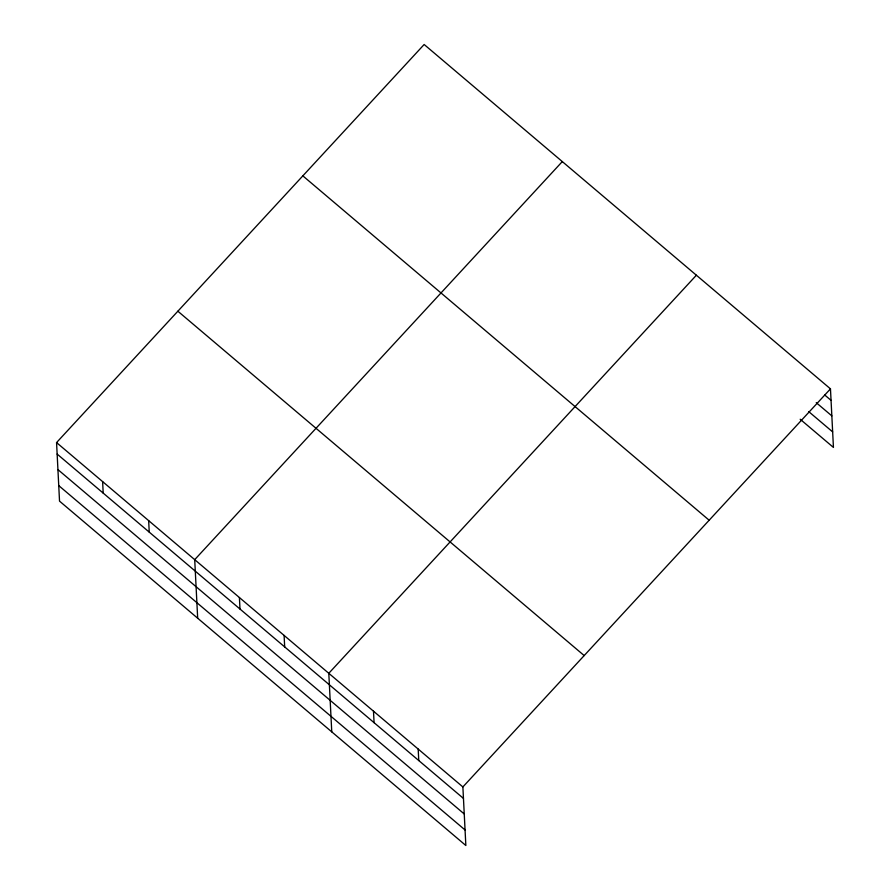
<?xml version="1.0" encoding="UTF-8"?>
<svg xmlns="http://www.w3.org/2000/svg" width="890" height="890" viewBox="0 0 890 890"><rect width="100%" height="100%" fill="white"/><g stroke="black" fill="none" stroke-linecap="round" stroke-linejoin="round"><path stroke-width="1.33" d="M830.47 388.863L462.878 786.938L465.848 845.5L59.53 501.137L56.56 442.575L424.152 44.5L830.47 388.863L833.441 447.425L800.177 419.234M562.302 161.58L194.71 559.665L197.68 618.227M696.381 275.221L328.799 673.296L331.759 731.858M824.819 395.071L831.049 400.355M816.241 402.669L831.839 415.886M808.743 411.625L832.651 431.895M302.845 175.864L709.163 520.227M177.867 311.211L584.185 655.574M56.56 442.575L462.878 786.938M57.149 454.078L463.468 798.43M57.939 469.609L464.246 813.972M58.74 485.606L465.058 829.97M418.189 749.057L418.767 760.561M373.489 711.177L374.078 722.68M284.099 635.415L284.689 646.919M239.41 597.535L239.989 609.038M148.663 520.628L149.242 532.131M102.617 481.601L103.196 493.105"/></g></svg>
